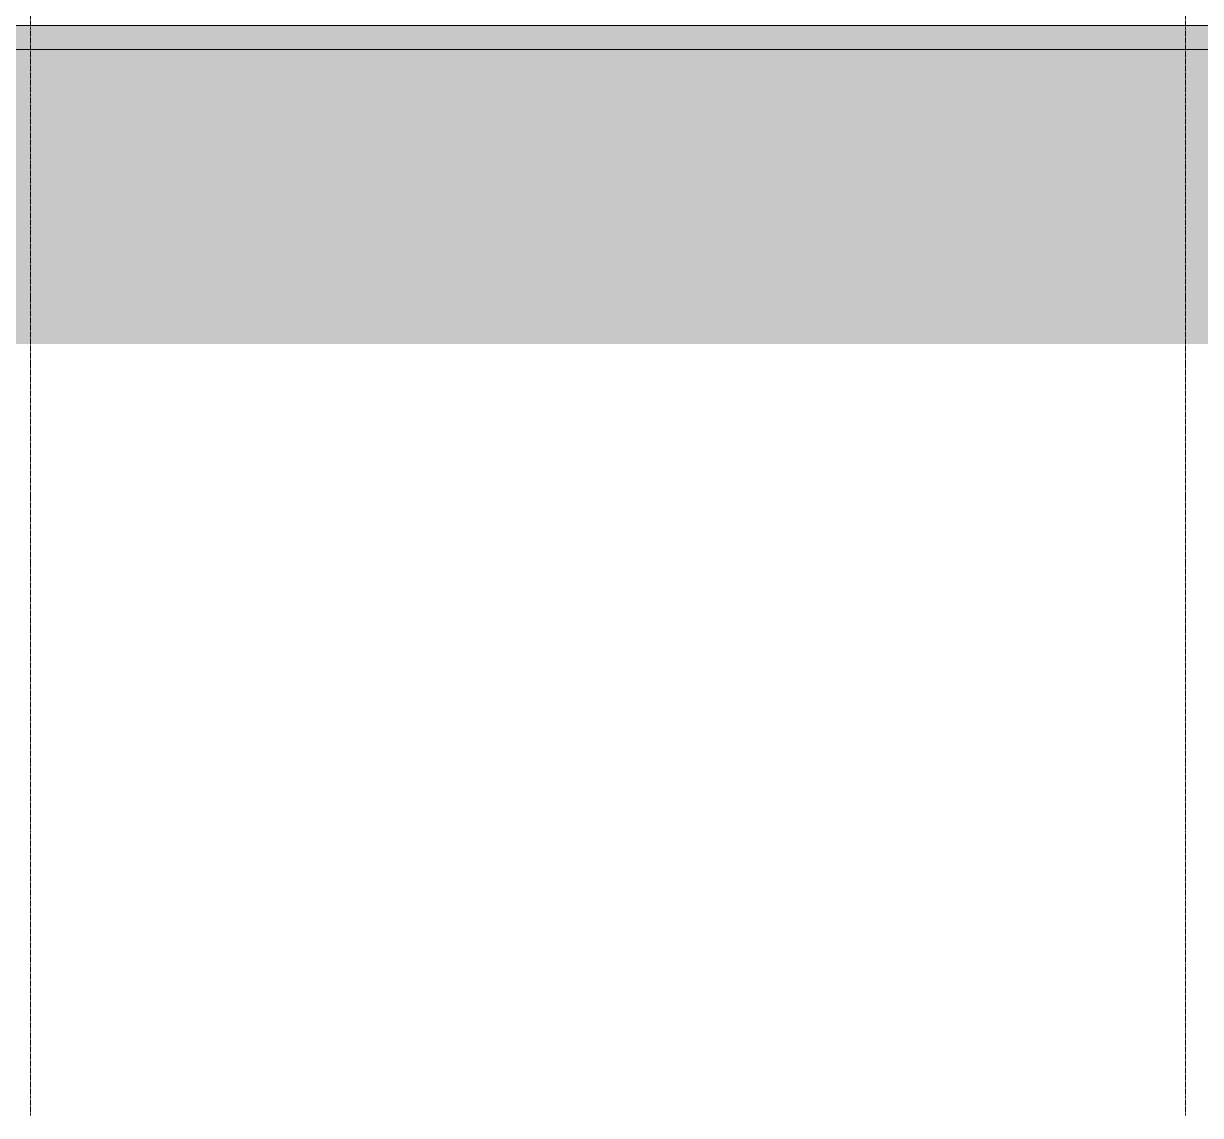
# Model space of a CAD drawing. Header units: inches. Extents: x 21386 to 98546, y -290 to 853.
# Drawn here: x 37790.7 to 38085.7, y -273.2 to 0.5 of the extents above; entities that cross this region are included whole.
import ezdxf

# ---------------------------------------------------------------- set-up
doc = ezdxf.new("R2010")
doc.units = ezdxf.units.IN
doc.header["$MEASUREMENT"] = 0
doc.linetypes.add('Grid Line 1_2_', pattern=[0.875, 0.5, -0.125, 0.125, -0.125])
for name, color, linetype, lineweight in [('A-FLOR', 192, 'Continuous', 13), ('A-FLOR-LEVL', 51, 'Continuous', 9), ('A-FLOR-PATT', 8, 'Continuous', 25), ('C-TOPO', 7, 'Continuous', 13), ('S-GRID', 1, 'Continuous', 9)]:
    doc.layers.add(name, color=color, linetype=linetype, lineweight=lineweight)

# ---------------------------------------------------------------- blocks, each defined once
blk = doc.blocks.new('Struct_Xcel_Sports Complex_rvt-4-Building Section - East_West looking South')
at = {"layer": 'A-FLOR-PATT', "lineweight": 9}
h = blk.add_hatch(dxfattribs=at)
h.set_pattern_fill('FP_58', color=256, style=0, pattern_type=2)
h.set_pattern_definition([(50, (-87780.87, 98.42), (55.0854, -4.819842), [5.76, -63.36]), (355, (-87780.87, 98.42), (-10.65569, 57.76853), [4.608, -50.688]), (100.451, (-87776.28, 98.02), (44.429468, 52.94866), [4.895, -53.848]), (46.184, (-87780.87, 113.78), (81.96444, -12.71212), [8.64, -95.04]), (96.636, (-87774.04, 112.72), (71.7815, 74.81238), [7.343, -80.772]), (351.184, (-87780.87, 113.78), (71.78195, 74.81243), [6.912, -76.032]), (21, (-87773.19, 109.94), (45.84207, -30.92146), [5.76, -63.36]), (326, (-87773.19, 109.94), (18.687064, 55.691476), [4.608, -50.688]), (71.451, (-87769.37, 107.363), (64.52891, 24.77011), [4.895, -53.848]), (37.5, (-87780.871, 98.42), (0.9338946, 25.566816), [2.534, -47.539, 2.534, -48.922, -50.88]), (37.5, (-87780.871, 98.42), (0.9338946, 25.566816), [-101.53, 2.534, -48.346]), (7.5, (-87780.87, 98.42), (20.20404, 30.291303), [2.534, -26.803, 2.534, -46.387, -19.392]), (7.5, (-87780.87, 98.42), (20.20404, 30.291303), [-78.259, 2.534, -16.858]), (327.5, (-87797.998, 98.42), (40.9977845, -1.7324026), [2.534, -16.666, 2.534, -57.37, -79.488]), (327.5, (-87797.998, 98.42), (40.9977845, -1.7324026), [-79.104, 2.534, -76.954]), (317.5, (-87805.678, 98.42), (44.788883, 7.687839), [2.534, -22.426, 2.534, -37.248, -56.448]), (317.5, (-87805.678, 98.42), (44.788883, 7.687839), [-64.742, 2.534, -53.914])])
h.paths.add_polyline_path([(-26273.39, -6), (-22066.14, -6), (-22066.14, 0), (-26273.39, 0), (-26273.39, -1.7)], flags=0)
at = {"layer": 'A-FLOR', "color": 7}
for p, q in [((-22066.14, 0), (-26273.39, 0)), ((-26273.39, -6), (-22066.14, -6))]:
    blk.add_line(p, q, dxfattribs=at)

msp = doc.modelspace()

# ---------------------------------------------------------------- hatches: boundary and pattern name
at = {"layer": 'C-TOPO', "lineweight": 9}
h = msp.add_hatch(dxfattribs=at)
h.set_pattern_fill('FP_46', color=8, style=0, pattern_type=2)
h.set_pattern_definition([(0, (-87780.87, 98.42), (48, 48), [48, -48]), (0, (-87780.87, 116.42), (48, 48), [48, -48]), (0, (-87780.87, 134.42), (48, 48), [48, -48]), (90, (-87774.87, 140.42), (-48, 48), [48, -48]), (90, (-87756.87, 140.42), (-48, 48), [48, -48]), (90, (-87738.87, 140.42), (-48, 48), [48, -48])])
h.paths.add_polyline_path([(39594.05, -79.82), (39688.66, -79.82), (39688.66, -48), (39675.66, -48), (39675.66, -36), (39680.66, -36), (39680.66, -6), (35473.41, -6), (35473.41, -36), (35478.41, -36), (35478.41, -48), (35460.41, -48), (35460.41, -36), (35463.41, -36), (35463.41, 0), (35382.92, 0), (35382.92, -79.82), (39556.73, -79.82)], flags=0)

# ---------------------------------------------------------------- linework, layer by layer
at = {"layer": 'A-FLOR', "color": 7}
msp.add_line((37439.34, 0), (38589.46, 0), dxfattribs=at)
at = {"layer": 'A-FLOR-LEVL', "linetype": 'Grid Line 1_2_'}
msp.add_line((35189.48, 0), (40068.17, 0), dxfattribs=at)
at = {"layer": 'S-GRID', "linetype": 'Grid Line 1_2_'}
for p, q in [((37792.41, -273.16), (37792.41, 671.89)), ((37792.41, -273.16), (37792.41, 671.89)), ((38081.91, -273.16), (38081.91, 671.89)), ((38081.91, -273.16), (38081.91, 671.89))]:
    msp.add_line(p, q, dxfattribs=at)

# ---------------------------------------------------------------- block references
at = {"color": 170, "lineweight": 5}
msp.add_blockref('Struct_Xcel_Sports Complex_rvt-4-Building Section - East_West looking South', (61746.8, 0), dxfattribs=at)

doc.saveas('drawing.dxf')
